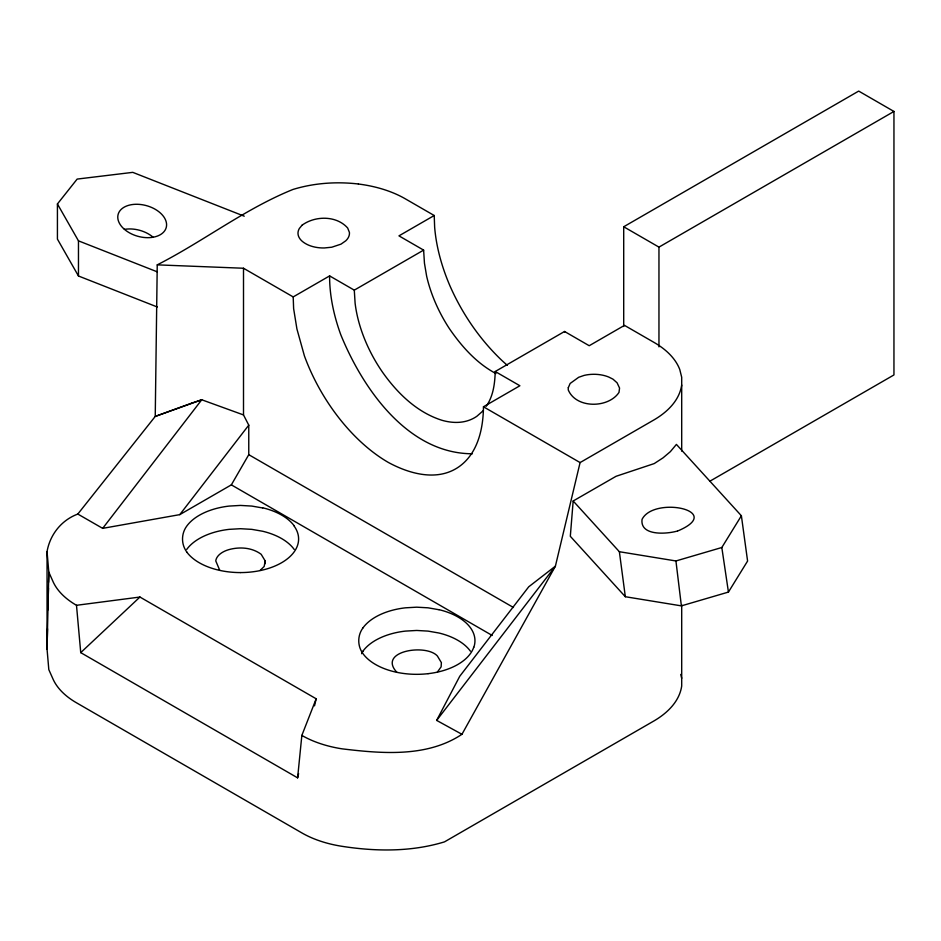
<?xml version="1.0" encoding="UTF-8"?>
<svg xmlns="http://www.w3.org/2000/svg" width="941" height="941" viewBox="0 0 941 941"><rect width="100%" height="100%" fill="white"/><g stroke="black" fill="none" stroke-linecap="round" stroke-linejoin="round"><path stroke-width="1.41" d="M265.127 563.706L265.15 560.883L261.175 554.296C251.953 547.427 239.543 546.65 228.757 549.662A23.854 13.774 0 0 0 215.76 560.895L219.724 570.281M358.403 184.001C336.513 181.448 314.094 183.001 292.98 189.447C244.954 208.831 203.303 241.437 157.241 264.856L155.241 416.428L77.821 514.057C61.494 520.102 50.002 534.57 47.05 551.602L47.05 649.102L48.814 669.639L53.225 679.531A89.783 51.837 0 0 0 76.492 702.798L301.849 832.903A89.736 51.814 0 0 0 342.159 846.335C376.012 851.581 411.464 851.981 444.505 841.866L654.218 720.782C667.169 713.172 679.39 701.586 681.696 686.071L681.696 604.863M47.52 628.776L47.05 649.102L48.814 572.14L47.05 551.602M47.944 609.897L48.45 588.113M48.579 582.314L48.814 572.14L53.225 582.032A89.783 51.837 0 0 0 76.492 605.298L80.738 652.631L297.615 777.842L298.603 773.608M681.696 451.127L681.696 377.259L679.778 369.554A94.7 54.672 0 0 0 654.242 342.536L624.483 325.363L589.219 345.723L564.553 331.479L495.213 371.507L519.891 385.751L483.462 406.783C483.251 428.731 477.863 453.574 458.761 466.901C437.33 481.745 409.406 473.876 388.327 462.431A134.681 77.762 60 0 1 343.477 423.556A134.434 77.609 60 0 1 304.402 355.874L296.921 328.962L293.627 308.624L293.192 296.921L243.507 268.244L157.241 264.856M573.175 500.988L570.317 536.299L625.33 596.723L681.378 605.875L728.44 592.077L747.589 561.048L741.39 515.774L676.414 444.411L670.357 451.656L663.064 457.832L654.218 463.584L616.073 476.287L573.175 500.988L619.366 551.72L625.33 596.723M297.615 777.842L301.849 735.415L316.176 698.787L139.938 597.041L76.492 605.298M265.15 560.883L264.186 566.447L260.104 570.458M314.517 705.844L316.176 698.787M681.696 385.045C679.39 400.572 667.169 412.158 654.218 419.768L580.091 462.572L555.402 566.153L461.949 734.298C427.073 757.599 381.764 753.588 342.148 748.848A89.736 51.814 0 0 1 301.849 735.415M362.955 627.906C357.368 635.481 357.345 646.032 362.944 653.607A58.236 33.617 0 0 0 394.42 671.78A58.318 33.664 0 0 0 428.026 673.685M361.626 653.713L362.955 651.184M436.648 720.394L459.749 676.273L528.736 586.796L555.402 566.153L436.648 720.394L461.949 734.298M77.821 514.057L102.675 528.36L179.778 514.633L231.345 484.862L248.765 454.679L248.765 425.156L243.507 414.934L243.507 268.244M728.44 592.077L721.818 547.509L741.39 515.774M486.25 406.241C493.296 396.185 494.884 383.493 495.213 371.507M437.412 672.039L441.129 666.84L441.376 662.629L437.412 656.042C426.249 643.397 377.023 651.031 396.902 672.345M102.675 528.36L201.75 399.772L243.507 414.934M179.778 514.633L248.765 425.156M157.312 307.001L78.468 275.995L57.425 239.108L57.425 203.962L77.15 179.084L132.775 172.356L244.248 216.195M80.738 652.631L139.938 597.041M483.368 410.57L476.922 416.228A99.358 57.366 60 0 1 441.858 420.251C417.004 412.37 397.596 393.409 382.811 372.601A99.558 57.483 60 0 1 355.11 303.214L354.286 290.146L329.621 275.901L293.192 296.921M507.352 365.32A134.457 77.633 60 0 1 501.729 360.309C479.851 339.442 462.466 314.094 450.221 286.487A134.151 77.444 60 0 1 434.648 227.204L434.213 215.513L398.949 235.862L423.626 250.118L424.45 263.186L426.638 276.16A99.628 57.519 60 0 0 449.363 328.585C461.643 346.441 476.581 363.308 495.966 373.565M354.286 290.146L423.626 250.118M623.707 326.503L623.707 226.769L858.698 91.089L893.95 111.45L893.95 374.941L709.949 481.169M623.707 226.769L658.959 247.118L893.95 111.45M677.708 530.983C725.934 510.634 653.748 495.648 642.044 519.408C639.939 536.064 666.381 534.17 677.214 531.089M619.366 551.72L675.932 560.965L721.818 547.509M472.429 453.774C407.9 453.691 362.92 388.974 340.83 334.843A133.881 77.291 60 0 1 329.609 275.889M262.715 507.975L251.8 506.07L240.461 505.423L229.11 506.082A57.966 33.464 0 0 0 199.339 515.268A58.295 33.653 0 0 0 186.718 526.16C181.143 533.735 181.107 544.286 186.706 551.861M438.941 609.721L428.026 607.815L416.698 607.18L405.348 607.827A57.966 33.464 0 0 0 384.387 612.838A58.295 33.653 0 0 0 362.944 627.906M57.425 203.962L78.468 240.849L157.312 271.855M434.213 215.513L405.195 198.751A94.7 54.672 0 0 0 358.403 184.013M483.462 406.783L580.091 462.572M248.765 454.679L513.468 607.498M231.345 484.862L492.214 635.469M680.731 674.426L681.696 678.285M675.932 560.965L681.378 605.875M564.553 331.479L564.588 332.173M658.959 247.118L658.959 346.853M78.468 240.849L78.468 275.995M473.723 647.302A58.142 33.57 0 0 1 428.096 673.674M439.035 609.674A58.236 33.617 0 0 1 473.841 647.267M240.508 572.575A58.142 33.57 0 0 0 297.485 545.557A58.318 33.664 0 0 0 294.192 526.148M362.944 651.184A58.295 33.653 0 0 1 384.387 636.116A57.966 33.464 0 0 1 405.348 631.105L416.698 630.458L428.026 631.105L438.941 633.011A58.236 33.617 0 0 1 470.418 651.184M294.192 549.438A58.236 33.617 0 0 0 262.715 531.265L251.8 529.36L240.461 528.713L229.11 529.36A57.966 33.464 0 0 0 199.339 538.546A58.295 33.653 0 0 0 186.718 549.438M240.437 572.587A58.318 33.664 0 0 1 186.589 551.814M262.798 507.822A58.318 33.664 0 0 1 294.321 526.019M124.918 229.31A24.925 15.915 15.3 0 1 153.124 237.238M568.305 387.692L568.246 389.892C576.08 408.794 608.415 408.382 619.002 392.409L619.554 388.057L617.096 382.822L613.003 379.176L608.733 377.035A25.548 14.75 0 0 0 584.09 375.412L578.691 377.282L570.14 383.469L568.305 387.692M302.037 225.217L299.344 228.498A25.242 14.574 0 0 0 305.131 243.366A25.113 14.503 0 0 0 324.351 247.965L331.773 247.212L341.007 244.142L345.794 240.778A24.854 14.35 0 0 0 349.417 232.403L347.664 228.004C336.49 215.371 315.094 215.595 302.037 225.217M191.47 403.23L155.241 416.428L201.75 399.772L191.47 403.23M123.624 228.616A24.925 15.915 15.3 0 0 165.181 230.027A24.925 15.915 15.3 0 0 137.739 204.291A24.925 15.915 15.3 0 0 123.624 228.616"/></g></svg>
